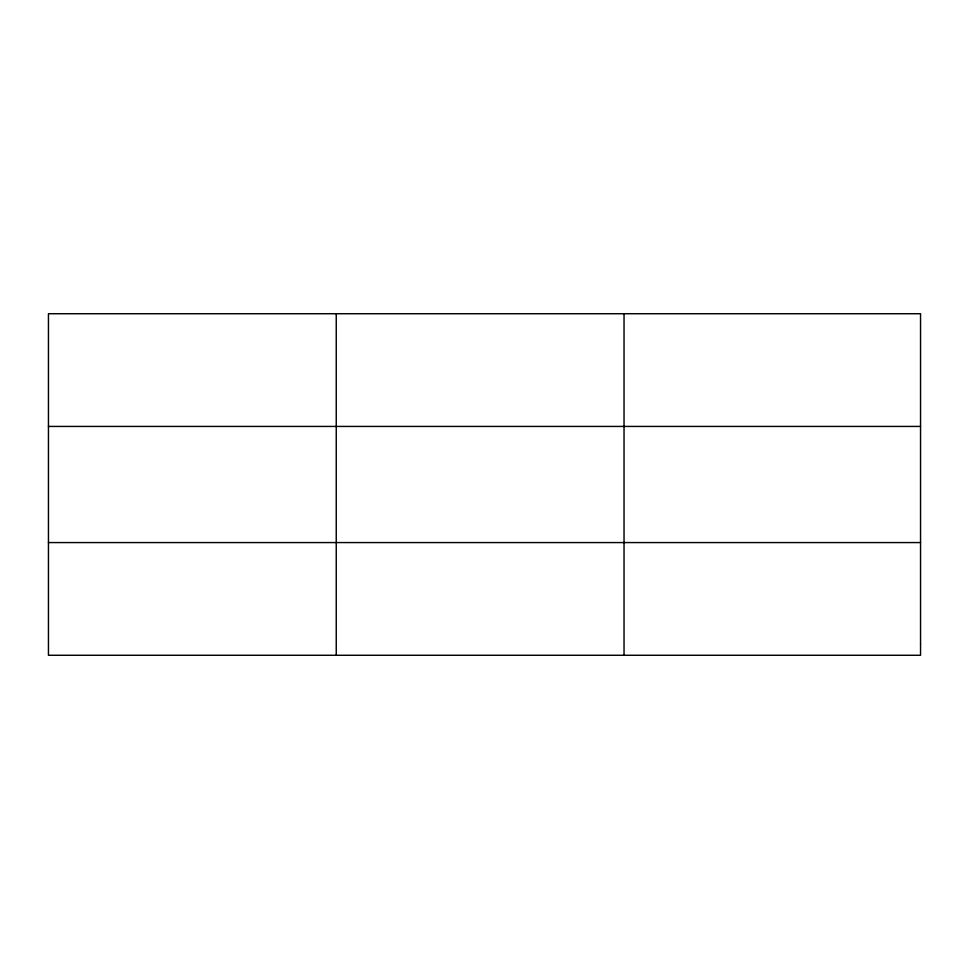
<?xml version="1.0" encoding="UTF-8"?>
<svg xmlns="http://www.w3.org/2000/svg" width="969" height="969" viewBox="0 0 969 969"><rect width="100%" height="100%" fill="white"/><g stroke="black" fill="none" stroke-linecap="round" stroke-linejoin="round"><path stroke-width="1.45" d="M336.243 313.726L336.243 655.274M624.036 313.726L624.036 655.274M48.45 426.433L920.55 426.433M48.45 542.567L920.55 542.567M920.55 644.01L920.55 655.274L48.45 655.274L48.45 313.726L920.55 313.726L920.55 644.01"/></g></svg>
